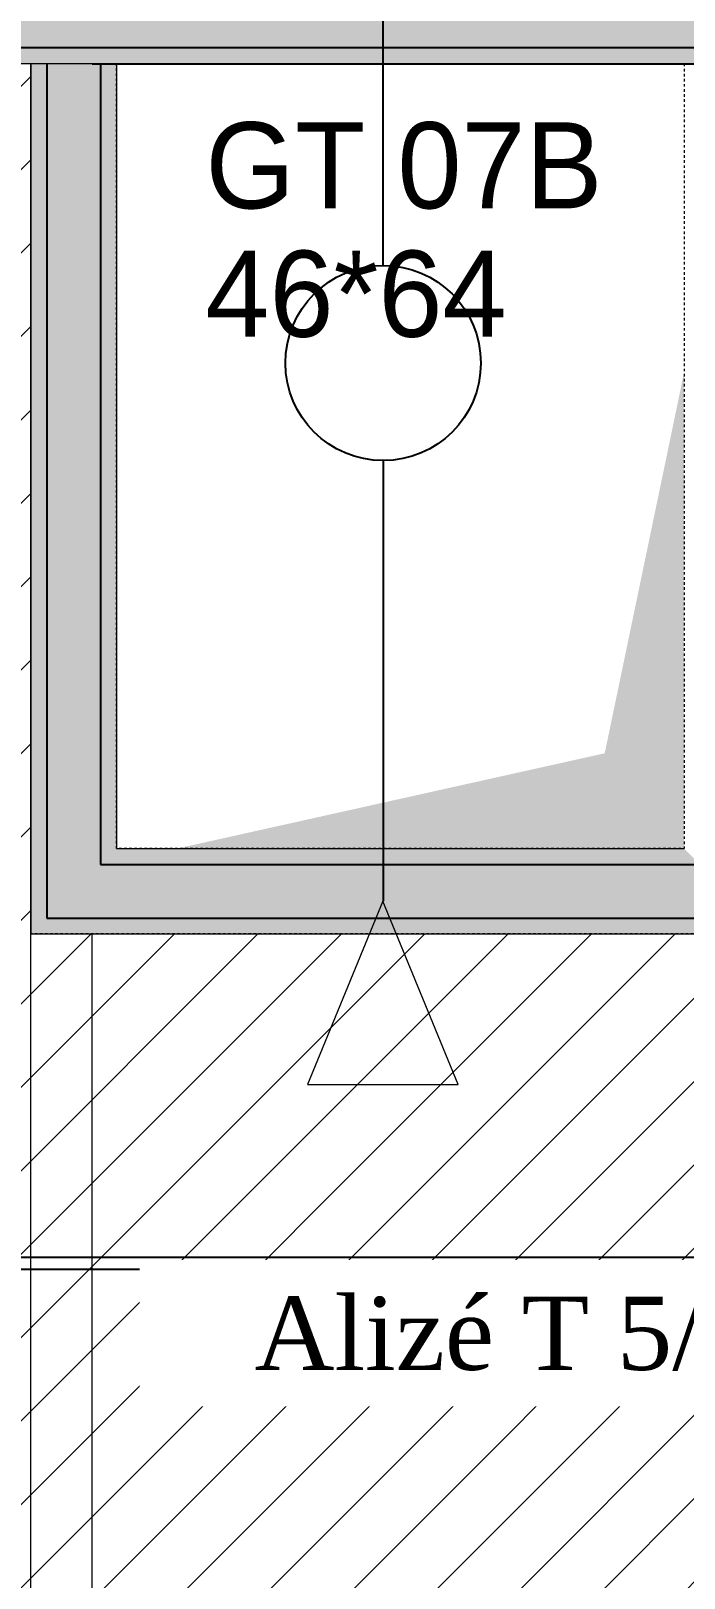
# Model space of a CAD drawing. Header units: centimetres. Extents: x 2191 to 12545, y -680 to 18662.
# Drawn here: x 8261.7 to 8315.2, y 8575.7 to 8702.5 of the extents above; entities that cross this region are included whole.
import ezdxf

# ---------------------------------------------------------------- set-up
doc = ezdxf.new("R2010")
doc.units = ezdxf.units.CM
doc.linetypes.add('ISO-03', pattern=[1.5, 0.6, -0.9])
doc.linetypes.add('VW-01', pattern=[0.41656, 0.20828, -0.20828])
for name, color, linetype, lineweight in [('B AmÈnagement intÈrieur_Hatch', 7, 'Continuous', 5), ('F REMPLISSAGE-vert clair_Hatch', 7, 'Continuous', 5), ('F REMPLISSAGE-vert foncÈ_Hatch', 7, 'Continuous', 5)]:
    doc.layers.add(name, color=color, linetype=linetype, lineweight=lineweight)
for name, color, linetype in [('B Aménagement intérieur', 252, 'Continuous'), ('B Faux plafonds', 252, 'Continuous'), ('B Faux plafonds_Hatch', 252, 'Continuous'), ('B GÈnÈral_Hatch', 252, 'Continuous'), ('B Général', 252, 'Continuous'), ('C ANNOTATIONS-prestations', 252, 'Continuous'), ('C ANNOTATIONS-textes-numérotation gaine', 252, 'ISO-03'), ('D SURFACES-shab', 252, 'Continuous'), ('F REMPLISSAGE-vert clair', 252, 'Continuous'), ('F REMPLISSAGE-vert foncé', 252, 'Continuous'), ('prlm-CHAUFF', 4, 'Continuous'), ('prlm-VMC', 93, 'Continuous')]:
    doc.layers.add(name, color=color, linetype=linetype)
doc.styles.add('Eurostile', font='Eurosti.TTF')
doc.styles.add('prlm-vmc', font='pala.ttf', dxfattribs={"height": 14})

# ---------------------------------------------------------------- blocks, each defined once
blk = doc.blocks.new('Gaine 150_70')
at = {"layer": 'B GÈnÈral_Hatch', "color": 254, "linetype": 'Continuous', "true_color": 0xd6d6d6}
blk.add_solid([(33, 21.5), (68, 29.3), (26.5, -9.7), (26.5, 29.3)], dxfattribs=at)
at = {"layer": 'C ANNOTATIONS-prestations'}
blk.add_line((75, -35), (-75, -35), dxfattribs=at)
blk = doc.blocks.new('Groupe-151-1')
at = {"layer": 'B Général', "color": 7, "linetype": 'VW-01', "lineweight": 5, "flags": 128}
blk.add_lwpolyline([(8899.8, 3826.47), (8899.8, 3890.78), (8946.3, 3890.78), (8946.3, 3826.47)], close=True, dxfattribs=at)
at = {"layer": 'C ANNOTATIONS-textes-numérotation gaine', "color": 7, "insert": (8907.09, 3885.99), "char_height": 7.059, "width": 48.862, "attachment_point": 1, "line_spacing_factor": 0.894142, "style": 'Eurostile'}
blk.add_mtext('GT 07B\\P46*64', dxfattribs=at)
blk = doc.blocks.new('xi.be')
at = {"layer": 'prlm-VMC', "color": 0, "linetype": 'ByBlock', "lineweight": 5, "flags": 128}
blk.add_lwpolyline([(-6.17, -15), (6.17, -15), (0, 0)], close=True, dxfattribs=at)
at = {"layer": 'prlm-VMC', "color": 0, "linetype": 'ByBlock', "lineweight": 5}
blk.add_solid([(0, -1), (5.17, -14), (-5.17, -14), (0, -1)], dxfattribs=at)

msp = doc.modelspace()

# ---------------------------------------------------------------- hatches: boundary and pattern name
at = {"layer": 'B Faux plafonds_Hatch', "linetype": 'Continuous', "lineweight": 5, "true_color": 0xaaaaaa}
h = msp.add_hatch(dxfattribs=at)
h.set_pattern_fill('F_P__SOFFITE', color=253, style=0, pattern_type=2)
h.set_pattern_definition([(45, (-631.1073, 4809.249), (-3.5277778, 3.3072917), [])])
h.paths.add_polyline_path([(8411.69, 8363.92), (8411.69, 8628.51), (8261.69, 8628.51), (8261.69, 8699.81), (8191.69, 8699.81), (8191.69, 8363.92)])

# ---------------------------------------------------------------- linework, layer by layer
at = {"layer": 'B AmÈnagement intÈrieur_Hatch', "color": 9, "linetype": 'Continuous', "true_color": 0xc0dcc0}
for points in [[(8261.69, 8699.82), (8268.69, 8699.82), (8261.69, 8628.51), (8268.69, 8635.51)], [(8261.69, 8628.51), (8268.69, 8635.51), (8322.19, 8628.51), (8315.19, 8635.51)]]:
    msp.add_solid(points, dxfattribs=at)
at = {"layer": 'B Aménagement intérieur', "color": 98, "linetype": 'Continuous', "lineweight": 13, "true_color": 0x004400}
for p, q in [((8261.69, 8699.82), (8261.69, 8628.51)), ((8268.69, 8699.82), (8268.69, 8635.51)), ((8268.69, 8635.51), (8315.19, 8635.51)), ((8261.69, 8628.51), (8322.19, 8628.51))]:
    msp.add_line(p, q, dxfattribs=at)
at = {"layer": 'B Faux plafonds', "color": 7, "linetype": 'VW-01', "lineweight": 5, "flags": 128}
msp.add_lwpolyline([(8411.69, 8363.92), (8411.69, 8628.51), (8261.69, 8628.51), (8261.69, 8699.81), (8191.69, 8699.81), (8191.69, 8363.92)], close=True, dxfattribs=at)
at = {"layer": 'B GÈnÈral_Hatch', "color": 9, "linetype": 'Continuous', "true_color": 0xc0dcc0}
msp.add_solid([(8411.69, 8704.81), (8411.69, 8699.81), (8180.19, 8704.81), (8175.19, 8699.81)], dxfattribs=at)
at = {"layer": 'B Général', "color": 98, "linetype": 'Continuous', "lineweight": 13, "true_color": 0x004400}
msp.add_line((8411.69, 8699.81), (8175.19, 8699.81), dxfattribs=at)
at = {"layer": 'B Général', "color": 7, "linetype": 'Continuous', "lineweight": 13}
msp.add_line((8266.69, 8498.51), (8266.69, 8628.51), dxfattribs=at)
at = {"layer": 'B Général', "color": 7, "linetype": 'Continuous', "lineweight": 5}
msp.add_line((8266.69, 8498.51), (8266.69, 8628.51), dxfattribs=at)
at = {"layer": 'D SURFACES-shab', "color": 1, "lineweight": 18, "true_color": 0xff0000, "flags": 128}
for points in [[(8261.69, 8563.51), (8261.69, 8699.81), (8175.19, 8699.81), (8175.19, 8873.51), (7821.38, 8873.51), (7821.38, 8563.51)], [(8266.69, 8628.51), (8411.69, 8628.51), (8411.69, 8498.51), (8266.69, 8498.51)]]:
    msp.add_lwpolyline(points, close=True, dxfattribs=at)
at = {"layer": 'F REMPLISSAGE-vert clair'}
for p, q in [((8411.69, 8701.11), (8176.49, 8701.11)), ((8262.99, 8699.82), (8262.99, 8629.81)), ((8267.39, 8699.82), (8267.39, 8634.21)), ((8267.39, 8634.21), (8316.49, 8634.21)), ((8262.99, 8629.81), (8320.89, 8629.81))]:
    msp.add_line(p, q, dxfattribs=at)
at = {"layer": 'F REMPLISSAGE-vert clair_Hatch', "color": 9, "linetype": 'Continuous', "true_color": 0xc0dcc0}
for points in [[(8411.69, 8701.11), (8411.69, 8703.51), (8176.49, 8701.11), (8178.89, 8703.51)], [(8267.39, 8699.82), (8262.99, 8699.82), (8267.39, 8634.21), (8262.99, 8629.81)], [(8267.39, 8634.21), (8262.99, 8629.81), (8316.49, 8634.21), (8320.89, 8629.81)]]:
    msp.add_solid(points, dxfattribs=at)
at = {"layer": 'F REMPLISSAGE-vert foncÈ_Hatch', "color": 54, "linetype": 'Continuous', "true_color": 0x99aa00}
for points in [[(8411.69, 8699.81), (8411.69, 8701.11), (8175.19, 8699.81), (8176.49, 8701.11)], [(8262.99, 8699.82), (8261.69, 8699.82), (8262.99, 8629.81), (8261.69, 8628.51)], [(8268.69, 8699.82), (8267.39, 8699.82), (8268.69, 8635.51), (8267.39, 8634.21)], [(8268.69, 8635.51), (8267.39, 8634.21), (8315.19, 8635.51), (8316.49, 8634.21)], [(8262.99, 8629.81), (8261.69, 8628.51), (8320.89, 8629.81), (8322.19, 8628.51)]]:
    msp.add_solid(points, dxfattribs=at)
at = {"layer": 'F REMPLISSAGE-vert foncé'}
for p, q in [((8411.69, 8701.11), (8176.49, 8701.11)), ((8262.99, 8699.82), (8262.99, 8629.81)), ((8267.39, 8699.82), (8267.39, 8634.21)), ((8267.39, 8634.21), (8316.49, 8634.21)), ((8262.99, 8629.81), (8320.89, 8629.81))]:
    msp.add_line(p, q, dxfattribs=at)
at = {"layer": 'F REMPLISSAGE-vert foncé', "color": 98, "linetype": 'Continuous', "lineweight": 13, "true_color": 0x004400}
for p, q in [((8411.69, 8699.81), (8175.19, 8699.81)), ((8261.69, 8699.82), (8261.69, 8628.51)), ((8268.69, 8699.82), (8268.69, 8635.51)), ((8268.69, 8635.51), (8315.19, 8635.51)), ((8261.69, 8628.51), (8322.19, 8628.51))]:
    msp.add_line(p, q, dxfattribs=at)
at = {"layer": 'prlm-CHAUFF', "ltscale": 50}
for p, q in [((8225.73, 8602.03), (8335.28, 8602.03)), ((8225.73, 8601.03), (8336.28, 8601.03))]:
    msp.add_line(p, q, dxfattribs=at)
at = {"layer": 'prlm-VMC'}
for points in [[(8290.54, 8683.29), (8290.54, 8707.48)], [(8290.54, 8667.29), (8290.54, 8631.18)]]:
    msp.add_lwpolyline(points, dxfattribs=at)
msp.add_circle((8290.54, 8675.29), 8, dxfattribs=at)

# ---------------------------------------------------------------- block references
at = {"layer": 'B Aménagement intérieur', "color": 7, "rotation": 180}
msp.add_blockref('Gaine 150_70', (8341.69, 8664.81), dxfattribs=at)
at = {"layer": 'C ANNOTATIONS-textes-numérotation gaine', "color": 7}
msp.add_blockref('Groupe-151-1', (-631.11, 4809.03), dxfattribs=at)
at = {"layer": 'prlm-VMC', "rotation": 0.0001153397590216366}
msp.add_blockref('xi.be', (8290.52, 8631.18), dxfattribs=at)

# ---------------------------------------------------------------- next in the draw order: texts
at = {"layer": 'prlm-VMC', "ltscale": 25, "insert": (8302.9, 8595.74), "char_height": 6, "width": 58.6147, "attachment_point": 5, "line_spacing_factor": 0.8, "style": 'prlm-vmc', "bg_fill": 2}
msp.add_mtext('Alizé T 5/30', dxfattribs=at)

doc.saveas('drawing.dxf')
